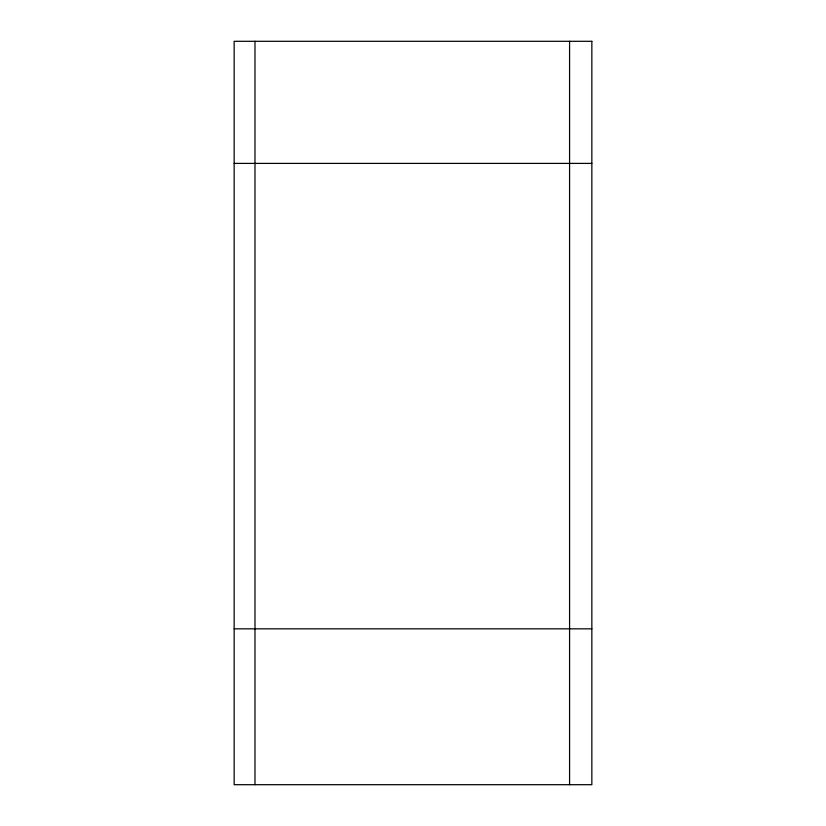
<?xml version="1.0" encoding="UTF-8"?>
<svg xmlns="http://www.w3.org/2000/svg" width="826" height="826" viewBox="0 0 826 826"><rect width="100%" height="100%" fill="white"/><g stroke="black" fill="none" stroke-linecap="round" stroke-linejoin="round"><path stroke-width="1.24" d="M234.15 163.403L591.85 163.403M234.15 628.834L591.85 628.834M569.579 41.3L569.579 784.7M254.986 41.3L254.986 784.7M591.85 41.3L234.15 41.3L234.15 784.7L591.85 784.7L591.85 41.3"/></g></svg>
